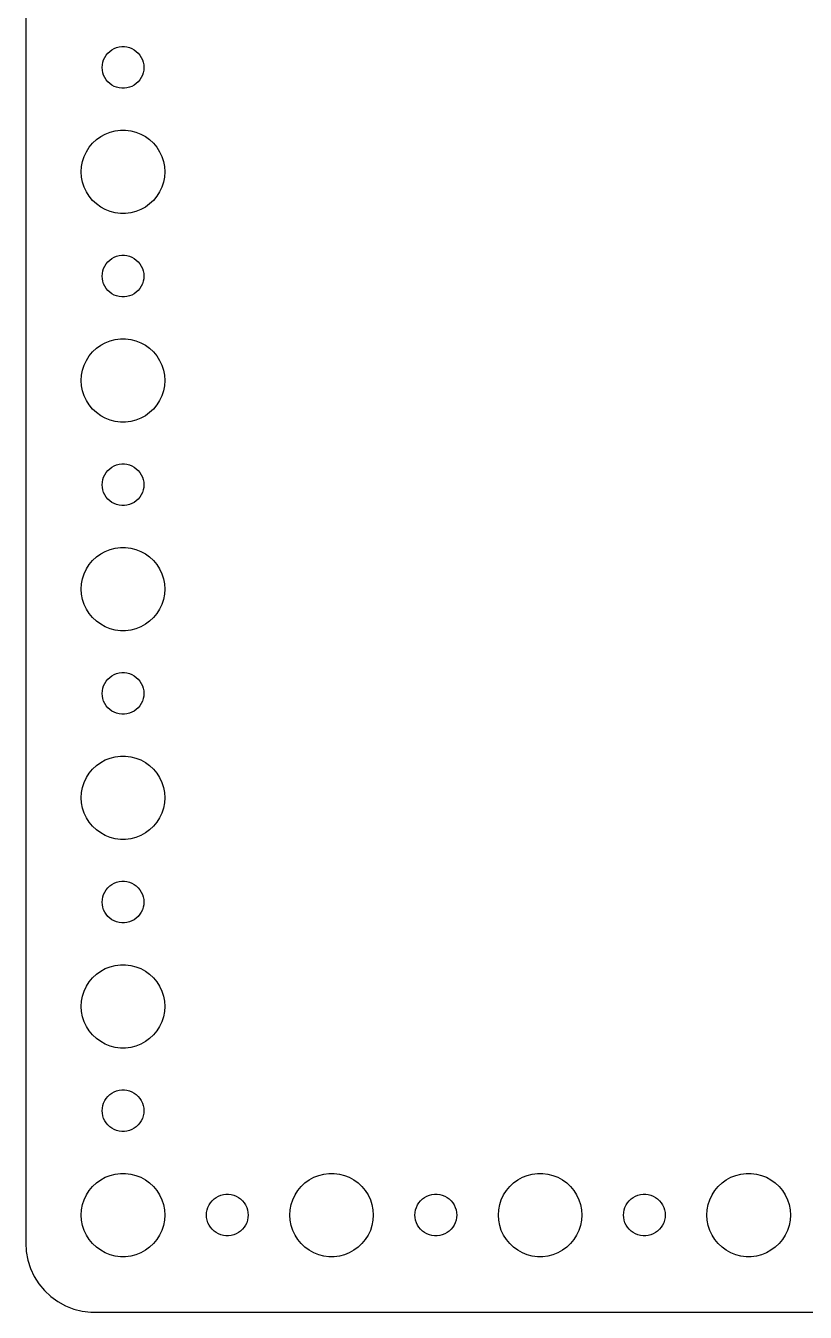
# Model space of a CAD drawing. Header units: metres. Extents: x -112 to 112, y -97 to 97.
# Drawn here: x -112 to -55.9, y -97 to -4.5 of the extents above; entities that cross this region are included whole.
import ezdxf

# ---------------------------------------------------------------- set-up
doc = ezdxf.new("R2010")
doc.units = ezdxf.units.M

msp = doc.modelspace()

# ---------------------------------------------------------------- linework, layer by layer
for p, q in [((-112, 92), (-112, -92)), ((-106.214, -6.61832), (-106.093, -6.47318)), ((-106.093, -6.47318), (-105.956, -6.34422)), ((-105.956, -6.34422), (-105.804, -6.23351)), ((-105.804, -6.23351), (-105.639, -6.14275)), ((-105.639, -6.14275), (-105.464, -6.07341)), ((-105.464, -6.07341), (-105.281, -6.02657)), ((-105.281, -6.02657), (-105.094, -6.00294)), ((-105.094, -6.00294), (-104.906, -6.00294)), ((-104.906, -6.00294), (-104.719, -6.02657)), ((-104.719, -6.02657), (-104.536, -6.07341)), ((-104.536, -6.07341), (-104.361, -6.14275)), ((-104.361, -6.14275), (-104.196, -6.23351)), ((-104.196, -6.23351), (-104.044, -6.34422)), ((-104.044, -6.34422), (-103.907, -6.47318)), ((-103.907, -6.47318), (-103.786, -6.61832)), ((-106.5, -7.5), (-106.488, -7.312)), ((-106.488, -7.312), (-106.453, -7.12695)), ((-106.453, -7.12695), (-106.395, -6.9478)), ((-106.395, -6.9478), (-106.314, -6.77736)), ((-106.314, -6.77736), (-106.214, -6.61832)), ((-103.786, -6.61832), (-103.686, -6.77736)), ((-103.686, -6.77736), (-103.605, -6.9478)), ((-103.605, -6.9478), (-103.547, -7.12695)), ((-103.547, -7.12695), (-103.512, -7.312)), ((-103.512, -7.312), (-103.5, -7.5)), ((-106.488, -7.68799), (-106.5, -7.5)), ((-106.453, -7.87303), (-106.488, -7.68799)), ((-106.395, -8.05219), (-106.453, -7.87303)), ((-106.314, -8.22263), (-106.395, -8.05219)), ((-106.214, -8.38167), (-106.314, -8.22263)), ((-103.686, -8.22263), (-103.786, -8.38167)), ((-103.605, -8.05219), (-103.686, -8.22263)), ((-103.547, -7.87303), (-103.605, -8.05219)), ((-103.512, -7.68799), (-103.547, -7.87303)), ((-103.5, -7.5), (-103.512, -7.68799)), ((-106.093, -8.52681), (-106.214, -8.38167)), ((-105.956, -8.65576), (-106.093, -8.52681)), ((-105.804, -8.76648), (-105.956, -8.65576)), ((-105.639, -8.85724), (-105.804, -8.76648)), ((-105.464, -8.92657), (-105.639, -8.85724)), ((-105.281, -8.97342), (-105.464, -8.92657)), ((-105.094, -8.99704), (-105.281, -8.97342)), ((-104.906, -8.99704), (-105.094, -8.99704)), ((-104.719, -8.97342), (-104.906, -8.99704)), ((-104.536, -8.92657), (-104.719, -8.97342)), ((-104.361, -8.85724), (-104.536, -8.92657)), ((-104.196, -8.76648), (-104.361, -8.85724)), ((-104.044, -8.65576), (-104.196, -8.76648)), ((-103.907, -8.52681), (-104.044, -8.65576)), ((-103.786, -8.38167), (-103.907, -8.52681)), ((-105.562, -12.0531), (-105.188, -12.0059)), ((-105.188, -12.0059), (-104.812, -12.0059)), ((-104.812, -12.0059), (-104.438, -12.0531)), ((-107.427, -13.2366), (-107.187, -12.9464)), ((-107.187, -12.9464), (-106.912, -12.6884)), ((-106.912, -12.6884), (-106.607, -12.467)), ((-106.607, -12.467), (-106.277, -12.2855)), ((-106.277, -12.2855), (-105.927, -12.1468)), ((-105.927, -12.1468), (-105.562, -12.0531)), ((-104.438, -12.0531), (-104.073, -12.1468)), ((-104.073, -12.1468), (-103.723, -12.2855)), ((-103.723, -12.2855), (-103.393, -12.467)), ((-103.393, -12.467), (-103.088, -12.6884)), ((-103.088, -12.6884), (-102.813, -12.9464)), ((-102.813, -12.9464), (-102.573, -13.2366)), ((-107.789, -13.8956), (-107.629, -13.5547)), ((-107.629, -13.5547), (-107.427, -13.2366)), ((-102.573, -13.2366), (-102.371, -13.5547)), ((-102.371, -13.5547), (-102.211, -13.8956)), ((-108, -15), (-107.976, -14.624)), ((-107.976, -14.624), (-107.906, -14.2539)), ((-107.906, -14.2539), (-107.789, -13.8956)), ((-102.211, -13.8956), (-102.094, -14.2539)), ((-102.094, -14.2539), (-102.024, -14.624)), ((-102.024, -14.624), (-102, -15)), ((-107.976, -15.376), (-108, -15)), ((-107.906, -15.7461), (-107.976, -15.376)), ((-102.024, -15.376), (-102.094, -15.7461)), ((-102, -15), (-102.024, -15.376)), ((-107.789, -16.1044), (-107.906, -15.7461)), ((-107.629, -16.4453), (-107.789, -16.1044)), ((-107.427, -16.7634), (-107.629, -16.4453)), ((-102.371, -16.4453), (-102.573, -16.7634)), ((-102.211, -16.1044), (-102.371, -16.4453)), ((-102.094, -15.7461), (-102.211, -16.1044)), ((-107.187, -17.0536), (-107.427, -16.7634)), ((-106.912, -17.3115), (-107.187, -17.0536)), ((-106.607, -17.533), (-106.912, -17.3115)), ((-106.277, -17.7145), (-106.607, -17.533)), ((-103.393, -17.533), (-103.723, -17.7145)), ((-103.088, -17.3115), (-103.393, -17.533)), ((-102.813, -17.0536), (-103.088, -17.3115)), ((-102.573, -16.7634), (-102.813, -17.0536)), ((-105.927, -17.8532), (-106.277, -17.7145)), ((-105.562, -17.9469), (-105.927, -17.8532)), ((-105.188, -17.9941), (-105.562, -17.9469)), ((-104.812, -17.9941), (-105.188, -17.9941)), ((-104.438, -17.9469), (-104.812, -17.9941)), ((-104.073, -17.8532), (-104.438, -17.9469)), ((-103.723, -17.7145), (-104.073, -17.8532)), ((-105.956, -21.3442), (-105.804, -21.2335)), ((-105.804, -21.2335), (-105.639, -21.1427)), ((-105.639, -21.1427), (-105.464, -21.0734)), ((-105.464, -21.0734), (-105.281, -21.0266)), ((-105.281, -21.0266), (-105.094, -21.003)), ((-105.094, -21.003), (-104.906, -21.003)), ((-104.906, -21.003), (-104.719, -21.0266)), ((-104.719, -21.0266), (-104.536, -21.0734)), ((-104.536, -21.0734), (-104.361, -21.1427)), ((-104.361, -21.1427), (-104.196, -21.2335)), ((-104.196, -21.2335), (-104.044, -21.3442)), ((-106.488, -22.312), (-106.453, -22.127)), ((-106.453, -22.127), (-106.395, -21.9478)), ((-106.395, -21.9478), (-106.314, -21.7774)), ((-106.314, -21.7774), (-106.214, -21.6183)), ((-106.214, -21.6183), (-106.093, -21.4732)), ((-106.093, -21.4732), (-105.956, -21.3442)), ((-104.044, -21.3442), (-103.907, -21.4732)), ((-103.907, -21.4732), (-103.786, -21.6183)), ((-103.786, -21.6183), (-103.686, -21.7774)), ((-103.686, -21.7774), (-103.605, -21.9478)), ((-103.605, -21.9478), (-103.547, -22.127)), ((-103.547, -22.127), (-103.512, -22.312)), ((-106.5, -22.5), (-106.488, -22.312)), ((-106.488, -22.688), (-106.5, -22.5)), ((-106.453, -22.873), (-106.488, -22.688)), ((-106.395, -23.0522), (-106.453, -22.873)), ((-106.314, -23.2226), (-106.395, -23.0522)), ((-103.605, -23.0522), (-103.686, -23.2226)), ((-103.547, -22.873), (-103.605, -23.0522)), ((-103.512, -22.688), (-103.547, -22.873)), ((-103.512, -22.312), (-103.5, -22.5)), ((-103.5, -22.5), (-103.512, -22.688)), ((-106.214, -23.3817), (-106.314, -23.2226)), ((-106.093, -23.5268), (-106.214, -23.3817)), ((-105.956, -23.6558), (-106.093, -23.5268)), ((-105.804, -23.7665), (-105.956, -23.6558)), ((-105.639, -23.8572), (-105.804, -23.7665)), ((-105.464, -23.9266), (-105.639, -23.8572)), ((-105.281, -23.9734), (-105.464, -23.9266)), ((-105.094, -23.997), (-105.281, -23.9734)), ((-104.906, -23.997), (-105.094, -23.997)), ((-104.719, -23.9734), (-104.906, -23.997)), ((-104.536, -23.9266), (-104.719, -23.9734)), ((-104.361, -23.8572), (-104.536, -23.9266)), ((-104.196, -23.7665), (-104.361, -23.8572)), ((-104.044, -23.6558), (-104.196, -23.7665)), ((-103.907, -23.5268), (-104.044, -23.6558)), ((-103.786, -23.3817), (-103.907, -23.5268)), ((-103.686, -23.2226), (-103.786, -23.3817)), ((-107.187, -27.9464), (-106.912, -27.6884)), ((-106.912, -27.6884), (-106.607, -27.467)), ((-106.607, -27.467), (-106.277, -27.2855)), ((-106.277, -27.2855), (-105.927, -27.1468)), ((-105.927, -27.1468), (-105.562, -27.0531)), ((-105.562, -27.0531), (-105.188, -27.0059)), ((-105.188, -27.0059), (-104.812, -27.0059)), ((-104.812, -27.0059), (-104.438, -27.0531)), ((-104.438, -27.0531), (-104.073, -27.1468)), ((-104.073, -27.1468), (-103.723, -27.2855)), ((-103.723, -27.2855), (-103.393, -27.467)), ((-103.393, -27.467), (-103.088, -27.6884)), ((-103.088, -27.6884), (-102.813, -27.9464)), ((-107.789, -28.8956), (-107.629, -28.5547)), ((-107.629, -28.5547), (-107.427, -28.2366)), ((-107.427, -28.2366), (-107.187, -27.9464)), ((-102.813, -27.9464), (-102.573, -28.2366)), ((-102.573, -28.2366), (-102.371, -28.5547)), ((-102.371, -28.5547), (-102.211, -28.8956)), ((-107.976, -29.624), (-107.906, -29.2539)), ((-107.906, -29.2539), (-107.789, -28.8956)), ((-102.211, -28.8956), (-102.094, -29.2539)), ((-102.094, -29.2539), (-102.024, -29.624)), ((-108, -30), (-107.976, -29.624)), ((-107.976, -30.376), (-108, -30)), ((-107.906, -30.7461), (-107.976, -30.376)), ((-102.024, -30.376), (-102.094, -30.7461)), ((-102.024, -29.624), (-102, -30)), ((-102, -30), (-102.024, -30.376)), ((-107.789, -31.1044), (-107.906, -30.7461)), ((-107.629, -31.4453), (-107.789, -31.1044)), ((-107.427, -31.7634), (-107.629, -31.4453)), ((-102.371, -31.4453), (-102.573, -31.7634)), ((-102.211, -31.1044), (-102.371, -31.4453)), ((-102.094, -30.7461), (-102.211, -31.1044)), ((-107.187, -32.0536), (-107.427, -31.7634)), ((-106.912, -32.3115), (-107.187, -32.0536)), ((-106.607, -32.533), (-106.912, -32.3115)), ((-103.088, -32.3115), (-103.393, -32.533)), ((-102.813, -32.0536), (-103.088, -32.3115)), ((-102.573, -31.7634), (-102.813, -32.0536)), ((-106.277, -32.7145), (-106.607, -32.533)), ((-105.927, -32.8532), (-106.277, -32.7145)), ((-105.562, -32.9469), (-105.927, -32.8532)), ((-105.188, -32.9941), (-105.562, -32.9469)), ((-104.812, -32.9941), (-105.188, -32.9941)), ((-104.438, -32.9469), (-104.812, -32.9941)), ((-104.073, -32.8532), (-104.438, -32.9469)), ((-103.723, -32.7145), (-104.073, -32.8532)), ((-103.393, -32.533), (-103.723, -32.7145)), ((-105.464, -36.0734), (-105.281, -36.0266)), ((-105.281, -36.0266), (-105.094, -36.003)), ((-105.094, -36.003), (-104.906, -36.003)), ((-104.906, -36.003), (-104.719, -36.0266)), ((-104.719, -36.0266), (-104.536, -36.0734)), ((-106.453, -37.127), (-106.395, -36.9478)), ((-106.395, -36.9478), (-106.314, -36.7774)), ((-106.314, -36.7774), (-106.214, -36.6183)), ((-106.214, -36.6183), (-106.093, -36.4732)), ((-106.093, -36.4732), (-105.956, -36.3442)), ((-105.956, -36.3442), (-105.804, -36.2335)), ((-105.804, -36.2335), (-105.639, -36.1428)), ((-105.639, -36.1428), (-105.464, -36.0734)), ((-104.536, -36.0734), (-104.361, -36.1428)), ((-104.361, -36.1428), (-104.196, -36.2335)), ((-104.196, -36.2335), (-104.044, -36.3442)), ((-104.044, -36.3442), (-103.907, -36.4732)), ((-103.907, -36.4732), (-103.786, -36.6183)), ((-103.786, -36.6183), (-103.686, -36.7774)), ((-103.686, -36.7774), (-103.605, -36.9478)), ((-103.605, -36.9478), (-103.547, -37.127)), ((-106.5, -37.5), (-106.488, -37.312)), ((-106.488, -37.688), (-106.5, -37.5)), ((-106.488, -37.312), (-106.453, -37.127)), ((-106.453, -37.873), (-106.488, -37.688)), ((-106.395, -38.0522), (-106.453, -37.873)), ((-103.547, -37.873), (-103.605, -38.0522)), ((-103.547, -37.127), (-103.512, -37.312)), ((-103.512, -37.688), (-103.547, -37.873)), ((-103.512, -37.312), (-103.5, -37.5)), ((-103.5, -37.5), (-103.512, -37.688)), ((-106.314, -38.2226), (-106.395, -38.0522)), ((-106.214, -38.3817), (-106.314, -38.2226)), ((-106.093, -38.5268), (-106.214, -38.3817)), ((-105.956, -38.6558), (-106.093, -38.5268)), ((-105.804, -38.7665), (-105.956, -38.6558)), ((-105.639, -38.8572), (-105.804, -38.7665)), ((-104.196, -38.7665), (-104.361, -38.8572)), ((-104.044, -38.6558), (-104.196, -38.7665)), ((-103.907, -38.5268), (-104.044, -38.6558)), ((-103.786, -38.3817), (-103.907, -38.5268)), ((-103.686, -38.2226), (-103.786, -38.3817)), ((-103.605, -38.0522), (-103.686, -38.2226)), ((-105.464, -38.9266), (-105.639, -38.8572)), ((-105.281, -38.9734), (-105.464, -38.9266)), ((-105.094, -38.997), (-105.281, -38.9734)), ((-104.906, -38.997), (-105.094, -38.997)), ((-104.719, -38.9734), (-104.906, -38.997)), ((-104.536, -38.9266), (-104.719, -38.9734)), ((-104.361, -38.8572), (-104.536, -38.9266)), ((-106.912, -42.6885), (-106.607, -42.467)), ((-106.607, -42.467), (-106.277, -42.2855)), ((-106.277, -42.2855), (-105.927, -42.1468)), ((-105.927, -42.1468), (-105.562, -42.0531)), ((-105.562, -42.0531), (-105.188, -42.0059)), ((-105.188, -42.0059), (-104.812, -42.0059)), ((-104.812, -42.0059), (-104.438, -42.0531)), ((-104.438, -42.0531), (-104.073, -42.1468)), ((-104.073, -42.1468), (-103.723, -42.2855)), ((-103.723, -42.2855), (-103.393, -42.467)), ((-103.393, -42.467), (-103.088, -42.6885)), ((-107.629, -43.5547), (-107.427, -43.2366)), ((-107.427, -43.2366), (-107.187, -42.9464)), ((-107.187, -42.9464), (-106.912, -42.6885)), ((-103.088, -42.6885), (-102.813, -42.9464)), ((-102.813, -42.9464), (-102.573, -43.2366)), ((-102.573, -43.2366), (-102.371, -43.5547)), ((-107.976, -44.624), (-107.906, -44.2539)), ((-107.906, -44.2539), (-107.789, -43.8956)), ((-107.789, -43.8956), (-107.629, -43.5547)), ((-102.371, -43.5547), (-102.211, -43.8956)), ((-102.211, -43.8956), (-102.094, -44.2539)), ((-102.094, -44.2539), (-102.024, -44.624)), ((-108, -45), (-107.976, -44.624)), ((-107.976, -45.376), (-108, -45)), ((-102.024, -44.624), (-102, -45)), ((-102, -45), (-102.024, -45.376)), ((-107.906, -45.7461), (-107.976, -45.376)), ((-107.789, -46.1044), (-107.906, -45.7461)), ((-107.629, -46.4453), (-107.789, -46.1044)), ((-102.211, -46.1044), (-102.371, -46.4453)), ((-102.094, -45.7461), (-102.211, -46.1044)), ((-102.024, -45.376), (-102.094, -45.7461)), ((-107.427, -46.7634), (-107.629, -46.4453)), ((-107.187, -47.0536), (-107.427, -46.7634)), ((-106.912, -47.3115), (-107.187, -47.0536)), ((-102.813, -47.0536), (-103.088, -47.3115)), ((-102.573, -46.7634), (-102.813, -47.0536)), ((-102.371, -46.4453), (-102.573, -46.7634)), ((-106.607, -47.533), (-106.912, -47.3115)), ((-106.277, -47.7145), (-106.607, -47.533)), ((-105.927, -47.8532), (-106.277, -47.7145)), ((-105.562, -47.9469), (-105.927, -47.8532)), ((-105.188, -47.9941), (-105.562, -47.9469)), ((-104.812, -47.9941), (-105.188, -47.9941)), ((-104.438, -47.9469), (-104.812, -47.9941)), ((-104.073, -47.8532), (-104.438, -47.9469)), ((-103.723, -47.7145), (-104.073, -47.8532)), ((-103.393, -47.533), (-103.723, -47.7145)), ((-103.088, -47.3115), (-103.393, -47.533)), ((-106.395, -51.9478), (-106.314, -51.7774)), ((-106.314, -51.7774), (-106.214, -51.6183)), ((-106.214, -51.6183), (-106.093, -51.4732)), ((-106.093, -51.4732), (-105.956, -51.3442)), ((-105.956, -51.3442), (-105.804, -51.2335)), ((-105.804, -51.2335), (-105.639, -51.1428)), ((-105.639, -51.1428), (-105.464, -51.0734)), ((-105.464, -51.0734), (-105.281, -51.0266)), ((-105.281, -51.0266), (-105.094, -51.003)), ((-105.094, -51.003), (-104.906, -51.003)), ((-104.906, -51.003), (-104.719, -51.0266)), ((-104.719, -51.0266), (-104.536, -51.0734)), ((-104.536, -51.0734), (-104.361, -51.1428)), ((-104.361, -51.1428), (-104.196, -51.2335)), ((-104.196, -51.2335), (-104.044, -51.3442)), ((-104.044, -51.3442), (-103.907, -51.4732)), ((-103.907, -51.4732), (-103.786, -51.6183)), ((-103.786, -51.6183), (-103.686, -51.7774)), ((-103.686, -51.7774), (-103.605, -51.9478)), ((-106.5, -52.5), (-106.488, -52.312)), ((-106.488, -52.688), (-106.5, -52.5)), ((-106.488, -52.312), (-106.453, -52.127)), ((-106.453, -52.873), (-106.488, -52.688)), ((-106.453, -52.127), (-106.395, -51.9478)), ((-103.605, -51.9478), (-103.547, -52.127)), ((-103.547, -52.127), (-103.512, -52.312)), ((-103.512, -52.688), (-103.547, -52.873)), ((-103.512, -52.312), (-103.5, -52.5)), ((-103.5, -52.5), (-103.512, -52.688)), ((-106.395, -53.0522), (-106.453, -52.873)), ((-106.314, -53.2226), (-106.395, -53.0522)), ((-106.214, -53.3817), (-106.314, -53.2226)), ((-106.093, -53.5268), (-106.214, -53.3817)), ((-105.956, -53.6558), (-106.093, -53.5268)), ((-103.907, -53.5268), (-104.044, -53.6558)), ((-103.786, -53.3817), (-103.907, -53.5268)), ((-103.686, -53.2226), (-103.786, -53.3817)), ((-103.605, -53.0522), (-103.686, -53.2226)), ((-103.547, -52.873), (-103.605, -53.0522)), ((-105.804, -53.7665), (-105.956, -53.6558)), ((-105.639, -53.8572), (-105.804, -53.7665)), ((-105.464, -53.9266), (-105.639, -53.8572)), ((-105.281, -53.9734), (-105.464, -53.9266)), ((-105.094, -53.997), (-105.281, -53.9734)), ((-104.906, -53.997), (-105.094, -53.997)), ((-104.719, -53.9734), (-104.906, -53.997)), ((-104.536, -53.9266), (-104.719, -53.9734)), ((-104.361, -53.8572), (-104.536, -53.9266)), ((-104.196, -53.7665), (-104.361, -53.8572)), ((-104.044, -53.6558), (-104.196, -53.7665)), ((-106.607, -57.467), (-106.277, -57.2855)), ((-106.277, -57.2855), (-105.927, -57.1468)), ((-105.927, -57.1468), (-105.562, -57.0531)), ((-105.562, -57.0531), (-105.188, -57.0059)), ((-105.188, -57.0059), (-104.812, -57.0059)), ((-104.812, -57.0059), (-104.438, -57.0531)), ((-104.438, -57.0531), (-104.073, -57.1468)), ((-104.073, -57.1468), (-103.723, -57.2855)), ((-103.723, -57.2855), (-103.393, -57.467)), ((-107.629, -58.5547), (-107.427, -58.2366)), ((-107.427, -58.2366), (-107.187, -57.9464)), ((-107.187, -57.9464), (-106.912, -57.6885)), ((-106.912, -57.6885), (-106.607, -57.467)), ((-103.393, -57.467), (-103.088, -57.6885)), ((-103.088, -57.6885), (-102.813, -57.9464)), ((-102.813, -57.9464), (-102.573, -58.2366)), ((-102.573, -58.2366), (-102.371, -58.5547)), ((-107.906, -59.2539), (-107.789, -58.8956)), ((-107.789, -58.8956), (-107.629, -58.5547)), ((-102.371, -58.5547), (-102.211, -58.8956)), ((-102.211, -58.8956), (-102.094, -59.2539)), ((-108, -60), (-107.976, -59.624)), ((-107.976, -60.376), (-108, -60)), ((-107.976, -59.624), (-107.906, -59.2539)), ((-102.094, -59.2539), (-102.024, -59.624)), ((-102.024, -59.624), (-102, -60)), ((-102, -60), (-102.024, -60.376)), ((-107.906, -60.7461), (-107.976, -60.376)), ((-107.789, -61.1044), (-107.906, -60.7461)), ((-102.094, -60.7461), (-102.211, -61.1044)), ((-102.024, -60.376), (-102.094, -60.7461)), ((-107.629, -61.4453), (-107.789, -61.1044)), ((-107.427, -61.7634), (-107.629, -61.4453)), ((-107.187, -62.0536), (-107.427, -61.7634)), ((-102.573, -61.7634), (-102.813, -62.0536)), ((-102.371, -61.4453), (-102.573, -61.7634)), ((-102.211, -61.1044), (-102.371, -61.4453)), ((-106.912, -62.3115), (-107.187, -62.0536)), ((-106.607, -62.533), (-106.912, -62.3115)), ((-106.277, -62.7145), (-106.607, -62.533)), ((-105.927, -62.8532), (-106.277, -62.7145)), ((-105.562, -62.9469), (-105.927, -62.8532)), ((-104.073, -62.8532), (-104.438, -62.9469)), ((-103.723, -62.7145), (-104.073, -62.8532)), ((-103.393, -62.533), (-103.723, -62.7145)), ((-103.088, -62.3115), (-103.393, -62.533)), ((-102.813, -62.0536), (-103.088, -62.3115)), ((-105.188, -62.9941), (-105.562, -62.9469)), ((-104.812, -62.9941), (-105.188, -62.9941)), ((-104.438, -62.9469), (-104.812, -62.9941)), ((-106.214, -66.6183), (-106.093, -66.4732)), ((-106.093, -66.4732), (-105.956, -66.3442)), ((-105.956, -66.3442), (-105.804, -66.2335)), ((-105.804, -66.2335), (-105.639, -66.1428)), ((-105.639, -66.1428), (-105.464, -66.0734)), ((-105.464, -66.0734), (-105.281, -66.0266)), ((-105.281, -66.0266), (-105.094, -66.003)), ((-105.094, -66.003), (-104.906, -66.003)), ((-104.906, -66.003), (-104.719, -66.0266)), ((-104.719, -66.0266), (-104.536, -66.0734)), ((-104.536, -66.0734), (-104.361, -66.1428)), ((-104.361, -66.1428), (-104.196, -66.2335)), ((-104.196, -66.2335), (-104.044, -66.3442)), ((-104.044, -66.3442), (-103.907, -66.4732)), ((-103.907, -66.4732), (-103.786, -66.6183)), ((-106.5, -67.5), (-106.488, -67.312)), ((-106.488, -67.688), (-106.5, -67.5)), ((-106.488, -67.312), (-106.453, -67.127)), ((-106.453, -67.127), (-106.395, -66.9478)), ((-106.395, -66.9478), (-106.314, -66.7774)), ((-106.314, -66.7774), (-106.214, -66.6183)), ((-103.786, -66.6183), (-103.686, -66.7774)), ((-103.686, -66.7774), (-103.605, -66.9478)), ((-103.605, -66.9478), (-103.547, -67.127)), ((-103.547, -67.127), (-103.512, -67.312)), ((-103.512, -67.312), (-103.5, -67.5)), ((-103.5, -67.5), (-103.512, -67.688)), ((-106.453, -67.873), (-106.488, -67.688)), ((-106.395, -68.0522), (-106.453, -67.873)), ((-106.314, -68.2226), (-106.395, -68.0522)), ((-106.214, -68.3817), (-106.314, -68.2226)), ((-106.093, -68.5268), (-106.214, -68.3817)), ((-103.786, -68.3817), (-103.907, -68.5268)), ((-103.686, -68.2226), (-103.786, -68.3817)), ((-103.605, -68.0522), (-103.686, -68.2226)), ((-103.547, -67.873), (-103.605, -68.0522)), ((-103.512, -67.688), (-103.547, -67.873)), ((-105.956, -68.6558), (-106.093, -68.5268)), ((-105.804, -68.7665), (-105.956, -68.6558)), ((-105.639, -68.8572), (-105.804, -68.7665)), ((-105.464, -68.9266), (-105.639, -68.8572)), ((-105.281, -68.9734), (-105.464, -68.9266)), ((-105.094, -68.997), (-105.281, -68.9734)), ((-104.906, -68.997), (-105.094, -68.997)), ((-104.719, -68.9734), (-104.906, -68.997)), ((-104.536, -68.9266), (-104.719, -68.9734)), ((-104.361, -68.8572), (-104.536, -68.9266)), ((-104.196, -68.7665), (-104.361, -68.8572)), ((-104.044, -68.6558), (-104.196, -68.7665)), ((-103.907, -68.5268), (-104.044, -68.6558)), ((-105.927, -72.1468), (-105.562, -72.0531)), ((-105.562, -72.0531), (-105.188, -72.0059)), ((-105.188, -72.0059), (-104.812, -72.0059)), ((-104.812, -72.0059), (-104.438, -72.0531)), ((-104.438, -72.0531), (-104.073, -72.1468)), ((-107.427, -73.2366), (-107.187, -72.9464)), ((-107.187, -72.9464), (-106.912, -72.6885)), ((-106.912, -72.6885), (-106.607, -72.467)), ((-106.607, -72.467), (-106.277, -72.2855)), ((-106.277, -72.2855), (-105.927, -72.1468)), ((-104.073, -72.1468), (-103.723, -72.2855)), ((-103.723, -72.2855), (-103.393, -72.467)), ((-103.393, -72.467), (-103.088, -72.6885)), ((-103.088, -72.6885), (-102.813, -72.9464)), ((-102.813, -72.9464), (-102.573, -73.2366)), ((-107.906, -74.2539), (-107.789, -73.8956)), ((-107.789, -73.8956), (-107.629, -73.5547)), ((-107.629, -73.5547), (-107.427, -73.2366)), ((-102.573, -73.2366), (-102.371, -73.5547)), ((-102.371, -73.5547), (-102.211, -73.8956)), ((-102.211, -73.8956), (-102.094, -74.2539)), ((-108, -75), (-107.976, -74.624)), ((-107.976, -74.624), (-107.906, -74.2539)), ((-102.094, -74.2539), (-102.024, -74.624)), ((-102.024, -74.624), (-102, -75)), ((-107.976, -75.376), (-108, -75)), ((-107.906, -75.7461), (-107.976, -75.376)), ((-107.789, -76.1044), (-107.906, -75.7461)), ((-102.094, -75.7461), (-102.211, -76.1044)), ((-102.024, -75.376), (-102.094, -75.7461)), ((-102, -75), (-102.024, -75.376)), ((-107.629, -76.4453), (-107.789, -76.1044)), ((-107.427, -76.7634), (-107.629, -76.4453)), ((-107.187, -77.0536), (-107.427, -76.7634)), ((-102.573, -76.7634), (-102.813, -77.0536)), ((-102.371, -76.4453), (-102.573, -76.7634)), ((-102.211, -76.1044), (-102.371, -76.4453)), ((-106.912, -77.3115), (-107.187, -77.0536)), ((-106.607, -77.533), (-106.912, -77.3115)), ((-106.277, -77.7145), (-106.607, -77.533)), ((-103.393, -77.533), (-103.723, -77.7145)), ((-103.088, -77.3115), (-103.393, -77.533)), ((-102.813, -77.0536), (-103.088, -77.3115)), ((-105.927, -77.8532), (-106.277, -77.7145)), ((-105.562, -77.9469), (-105.927, -77.8532)), ((-105.188, -77.9941), (-105.562, -77.9469)), ((-104.812, -77.9941), (-105.188, -77.9941)), ((-104.438, -77.9469), (-104.812, -77.9941)), ((-104.073, -77.8532), (-104.438, -77.9469)), ((-103.723, -77.7145), (-104.073, -77.8532)), ((-106.093, -81.4732), (-105.956, -81.3442)), ((-105.956, -81.3442), (-105.804, -81.2335)), ((-105.804, -81.2335), (-105.639, -81.1428)), ((-105.639, -81.1428), (-105.464, -81.0734)), ((-105.464, -81.0734), (-105.281, -81.0266)), ((-105.281, -81.0266), (-105.094, -81.003)), ((-105.094, -81.003), (-104.906, -81.003)), ((-104.906, -81.003), (-104.719, -81.0266)), ((-104.719, -81.0266), (-104.536, -81.0734)), ((-104.536, -81.0734), (-104.361, -81.1428)), ((-104.361, -81.1428), (-104.196, -81.2335)), ((-104.196, -81.2335), (-104.044, -81.3442)), ((-104.044, -81.3442), (-103.907, -81.4732)), ((-106.5, -82.5), (-106.488, -82.312)), ((-106.488, -82.312), (-106.453, -82.127)), ((-106.453, -82.127), (-106.395, -81.9478)), ((-106.395, -81.9478), (-106.314, -81.7774)), ((-106.314, -81.7774), (-106.214, -81.6183)), ((-106.214, -81.6183), (-106.093, -81.4732)), ((-103.907, -81.4732), (-103.786, -81.6183)), ((-103.786, -81.6183), (-103.686, -81.7774)), ((-103.686, -81.7774), (-103.605, -81.9478)), ((-103.605, -81.9478), (-103.547, -82.127)), ((-103.547, -82.127), (-103.512, -82.312)), ((-103.512, -82.312), (-103.5, -82.5)), ((-106.488, -82.688), (-106.5, -82.5)), ((-106.453, -82.873), (-106.488, -82.688)), ((-106.395, -83.0522), (-106.453, -82.873)), ((-106.314, -83.2226), (-106.395, -83.0522)), ((-106.214, -83.3817), (-106.314, -83.2226)), ((-103.686, -83.2226), (-103.786, -83.3817)), ((-103.605, -83.0522), (-103.686, -83.2226)), ((-103.547, -82.873), (-103.605, -83.0522)), ((-103.512, -82.688), (-103.547, -82.873)), ((-103.5, -82.5), (-103.512, -82.688)), ((-106.093, -83.5268), (-106.214, -83.3817)), ((-105.956, -83.6558), (-106.093, -83.5268)), ((-105.804, -83.7665), (-105.956, -83.6558)), ((-105.639, -83.8572), (-105.804, -83.7665)), ((-105.464, -83.9266), (-105.639, -83.8572)), ((-105.281, -83.9734), (-105.464, -83.9266)), ((-105.094, -83.997), (-105.281, -83.9734)), ((-104.906, -83.997), (-105.094, -83.997)), ((-104.719, -83.9734), (-104.906, -83.997)), ((-104.536, -83.9266), (-104.719, -83.9734)), ((-104.361, -83.8572), (-104.536, -83.9266)), ((-104.196, -83.7665), (-104.361, -83.8572)), ((-104.044, -83.6558), (-104.196, -83.7665)), ((-103.907, -83.5268), (-104.044, -83.6558)), ((-103.786, -83.3817), (-103.907, -83.5268)), ((-107.187, -87.9464), (-106.912, -87.6885)), ((-106.912, -87.6885), (-106.607, -87.467)), ((-106.607, -87.467), (-106.277, -87.2855)), ((-106.277, -87.2855), (-105.927, -87.1468)), ((-105.927, -87.1468), (-105.562, -87.0531)), ((-105.562, -87.0531), (-105.188, -87.0059)), ((-105.188, -87.0059), (-104.812, -87.0059)), ((-104.812, -87.0059), (-104.438, -87.0531)), ((-104.438, -87.0531), (-104.073, -87.1468)), ((-104.073, -87.1468), (-103.723, -87.2855)), ((-103.723, -87.2855), (-103.393, -87.467)), ((-103.393, -87.467), (-103.088, -87.6885)), ((-103.088, -87.6885), (-102.813, -87.9464)), ((-92.1869, -87.9464), (-91.9123, -87.6885)), ((-91.9123, -87.6885), (-91.6075, -87.467)), ((-91.6075, -87.467), (-91.2773, -87.2855)), ((-91.2773, -87.2855), (-90.927, -87.1468)), ((-90.927, -87.1468), (-90.5621, -87.0531)), ((-90.5621, -87.0531), (-90.1884, -87.0059)), ((-90.1884, -87.0059), (-89.8116, -87.0059)), ((-89.8116, -87.0059), (-89.4379, -87.0531)), ((-89.4379, -87.0531), (-89.073, -87.1468)), ((-89.073, -87.1468), (-88.7227, -87.2855)), ((-88.7227, -87.2855), (-88.3925, -87.467)), ((-88.3925, -87.467), (-88.0877, -87.6885)), ((-88.0877, -87.6885), (-87.8131, -87.9464)), ((-77.1869, -87.9464), (-76.9123, -87.6885)), ((-76.9123, -87.6885), (-76.6075, -87.467)), ((-76.6075, -87.467), (-76.2773, -87.2855)), ((-76.2773, -87.2855), (-75.927, -87.1468)), ((-75.927, -87.1468), (-75.5621, -87.0531)), ((-75.5621, -87.0531), (-75.1884, -87.0059)), ((-75.1884, -87.0059), (-74.8116, -87.0059)), ((-74.8116, -87.0059), (-74.4379, -87.0531)), ((-74.4379, -87.0531), (-74.073, -87.1468)), ((-74.073, -87.1468), (-73.7227, -87.2855)), ((-73.7227, -87.2855), (-73.3925, -87.467)), ((-73.3925, -87.467), (-73.0877, -87.6885)), ((-73.0877, -87.6885), (-72.8131, -87.9464)), ((-62.1869, -87.9464), (-61.9123, -87.6885)), ((-61.9123, -87.6885), (-61.6075, -87.467)), ((-61.6075, -87.467), (-61.2773, -87.2855)), ((-61.2773, -87.2855), (-60.927, -87.1468)), ((-60.927, -87.1468), (-60.5621, -87.0531)), ((-60.5621, -87.0531), (-60.1884, -87.0059)), ((-60.1884, -87.0059), (-59.8116, -87.0059)), ((-59.8116, -87.0059), (-59.4379, -87.0531)), ((-59.4379, -87.0531), (-59.0729, -87.1468)), ((-59.0729, -87.1468), (-58.7227, -87.2855)), ((-58.7227, -87.2855), (-58.3925, -87.467)), ((-58.3925, -87.467), (-58.0877, -87.6885)), ((-58.0877, -87.6885), (-57.8131, -87.9464)), ((-107.789, -88.8956), (-107.629, -88.5547)), ((-107.629, -88.5547), (-107.427, -88.2366)), ((-107.427, -88.2366), (-107.187, -87.9464)), ((-102.813, -87.9464), (-102.573, -88.2366)), ((-102.573, -88.2366), (-102.371, -88.5547)), ((-102.371, -88.5547), (-102.211, -88.8956)), ((-98.4561, -88.8442), (-98.3037, -88.7335)), ((-98.3037, -88.7335), (-98.1387, -88.6428)), ((-98.1387, -88.6428), (-97.9635, -88.5734)), ((-97.9635, -88.5734), (-97.7811, -88.5266)), ((-97.7811, -88.5266), (-97.5942, -88.503)), ((-97.5942, -88.503), (-97.4058, -88.503)), ((-97.4058, -88.503), (-97.2189, -88.5266)), ((-97.2189, -88.5266), (-97.0365, -88.5734)), ((-97.0365, -88.5734), (-96.8613, -88.6428)), ((-96.8613, -88.6428), (-96.6963, -88.7335)), ((-96.6963, -88.7335), (-96.5439, -88.8442)), ((-92.7893, -88.8956), (-92.6289, -88.5547)), ((-92.6289, -88.5547), (-92.427, -88.2366)), ((-92.427, -88.2366), (-92.1869, -87.9464)), ((-87.8131, -87.9464), (-87.573, -88.2366)), ((-87.573, -88.2366), (-87.3711, -88.5547)), ((-87.3711, -88.5547), (-87.2107, -88.8956)), ((-83.4561, -88.8442), (-83.3037, -88.7335)), ((-83.3037, -88.7335), (-83.1387, -88.6428)), ((-83.1387, -88.6428), (-82.9635, -88.5734)), ((-82.9635, -88.5734), (-82.7811, -88.5266)), ((-82.7811, -88.5266), (-82.5942, -88.503)), ((-82.5942, -88.503), (-82.4058, -88.503)), ((-82.4058, -88.503), (-82.2189, -88.5266)), ((-82.2189, -88.5266), (-82.0365, -88.5734)), ((-82.0365, -88.5734), (-81.8613, -88.6428)), ((-81.8613, -88.6428), (-81.6963, -88.7335)), ((-81.6963, -88.7335), (-81.5439, -88.8442)), ((-77.7893, -88.8956), (-77.6289, -88.5547)), ((-77.6289, -88.5547), (-77.427, -88.2366)), ((-77.427, -88.2366), (-77.1869, -87.9464)), ((-72.8131, -87.9464), (-72.573, -88.2366)), ((-72.573, -88.2366), (-72.3711, -88.5547)), ((-72.3711, -88.5547), (-72.2107, -88.8956)), ((-68.4561, -88.8442), (-68.3037, -88.7335)), ((-68.3037, -88.7335), (-68.1387, -88.6428)), ((-68.1387, -88.6428), (-67.9635, -88.5734)), ((-67.9635, -88.5734), (-67.7811, -88.5266)), ((-67.7811, -88.5266), (-67.5942, -88.503)), ((-67.5942, -88.503), (-67.4058, -88.503)), ((-67.4058, -88.503), (-67.2189, -88.5266)), ((-67.2189, -88.5266), (-67.0365, -88.5734)), ((-67.0365, -88.5734), (-66.8613, -88.6428)), ((-66.8613, -88.6428), (-66.6963, -88.7335)), ((-66.6963, -88.7335), (-66.5439, -88.8442)), ((-62.7893, -88.8956), (-62.6289, -88.5547)), ((-62.6289, -88.5547), (-62.427, -88.2366)), ((-62.427, -88.2366), (-62.1869, -87.9464)), ((-57.8131, -87.9464), (-57.5729, -88.2366)), ((-57.5729, -88.2366), (-57.3711, -88.5547)), ((-57.3711, -88.5547), (-57.2107, -88.8956)), ((-108, -90), (-107.976, -89.624)), ((-107.976, -89.624), (-107.906, -89.2539)), ((-107.906, -89.2539), (-107.789, -88.8956)), ((-102.211, -88.8956), (-102.094, -89.2539)), ((-102.094, -89.2539), (-102.024, -89.624)), ((-102.024, -89.624), (-102, -90)), ((-98.9882, -89.812), (-98.9529, -89.627)), ((-98.9529, -89.627), (-98.8947, -89.4478)), ((-98.8947, -89.4478), (-98.8145, -89.2774)), ((-98.8145, -89.2774), (-98.7135, -89.1183)), ((-98.7135, -89.1183), (-98.5934, -88.9732)), ((-98.5934, -88.9732), (-98.4561, -88.8442)), ((-96.5439, -88.8442), (-96.4065, -88.9732)), ((-96.4065, -88.9732), (-96.2865, -89.1183)), ((-96.2865, -89.1183), (-96.1855, -89.2774)), ((-96.1855, -89.2774), (-96.1053, -89.4478)), ((-96.1053, -89.4478), (-96.0471, -89.627)), ((-96.0471, -89.627), (-96.0118, -89.812)), ((-93, -90), (-92.9763, -89.624)), ((-92.9763, -89.624), (-92.9057, -89.2539)), ((-92.9057, -89.2539), (-92.7893, -88.8956)), ((-87.2107, -88.8956), (-87.0943, -89.2539)), ((-87.0943, -89.2539), (-87.0237, -89.624)), ((-87.0237, -89.624), (-87, -90)), ((-83.9882, -89.812), (-83.9529, -89.627)), ((-83.9529, -89.627), (-83.8947, -89.4478)), ((-83.8947, -89.4478), (-83.8145, -89.2774)), ((-83.8145, -89.2774), (-83.7135, -89.1183)), ((-83.7135, -89.1183), (-83.5934, -88.9732)), ((-83.5934, -88.9732), (-83.4561, -88.8442)), ((-81.5439, -88.8442), (-81.4065, -88.9732)), ((-81.4065, -88.9732), (-81.2865, -89.1183)), ((-81.2865, -89.1183), (-81.1855, -89.2774)), ((-81.1855, -89.2774), (-81.1053, -89.4478)), ((-81.1053, -89.4478), (-81.0471, -89.627)), ((-81.0471, -89.627), (-81.0118, -89.812)), ((-78, -90), (-77.9763, -89.624)), ((-77.9763, -89.624), (-77.9057, -89.2539)), ((-77.9057, -89.2539), (-77.7893, -88.8956)), ((-72.2107, -88.8956), (-72.0943, -89.2539)), ((-72.0943, -89.2539), (-72.0237, -89.624)), ((-72.0237, -89.624), (-72, -90)), ((-68.9882, -89.812), (-68.9529, -89.627)), ((-68.9529, -89.627), (-68.8947, -89.4478)), ((-68.8947, -89.4478), (-68.8145, -89.2774)), ((-68.8145, -89.2774), (-68.7135, -89.1183)), ((-68.7135, -89.1183), (-68.5934, -88.9732)), ((-68.5934, -88.9732), (-68.4561, -88.8442)), ((-66.5439, -88.8442), (-66.4065, -88.9732)), ((-66.4065, -88.9732), (-66.2865, -89.1183)), ((-66.2865, -89.1183), (-66.1855, -89.2774)), ((-66.1855, -89.2774), (-66.1053, -89.4478)), ((-66.1053, -89.4478), (-66.0471, -89.627)), ((-66.0471, -89.627), (-66.0118, -89.812)), ((-63, -90), (-62.9763, -89.624)), ((-62.9763, -89.624), (-62.9057, -89.2539)), ((-62.9057, -89.2539), (-62.7893, -88.8956)), ((-57.2107, -88.8956), (-57.0942, -89.2539)), ((-57.0942, -89.2539), (-57.0237, -89.624)), ((-57.0237, -89.624), (-57, -90)), ((-107.976, -90.376), (-108, -90)), ((-107.906, -90.7461), (-107.976, -90.376)), ((-102.024, -90.376), (-102.094, -90.7461)), ((-102, -90), (-102.024, -90.376)), ((-99, -90), (-98.9882, -89.812)), ((-98.9882, -90.188), (-99, -90)), ((-98.9529, -90.373), (-98.9882, -90.188)), ((-98.8947, -90.5522), (-98.9529, -90.373)), ((-98.8145, -90.7226), (-98.8947, -90.5522)), ((-96.1053, -90.5522), (-96.1855, -90.7226)), ((-96.0471, -90.373), (-96.1053, -90.5522)), ((-96.0118, -90.188), (-96.0471, -90.373)), ((-96.0118, -89.812), (-96, -90)), ((-96, -90), (-96.0118, -90.188)), ((-92.9763, -90.376), (-93, -90)), ((-92.9057, -90.7461), (-92.9763, -90.376)), ((-87.0237, -90.376), (-87.0943, -90.7461)), ((-87, -90), (-87.0237, -90.376)), ((-84, -90), (-83.9882, -89.812)), ((-83.9882, -90.188), (-84, -90)), ((-83.9529, -90.373), (-83.9882, -90.188)), ((-83.8947, -90.5522), (-83.9529, -90.373)), ((-83.8145, -90.7226), (-83.8947, -90.5522)), ((-81.1053, -90.5522), (-81.1855, -90.7226)), ((-81.0471, -90.373), (-81.1053, -90.5522)), ((-81.0118, -90.188), (-81.0471, -90.373)), ((-81.0118, -89.812), (-81, -90)), ((-81, -90), (-81.0118, -90.188)), ((-77.9763, -90.376), (-78, -90)), ((-77.9057, -90.7461), (-77.9763, -90.376)), ((-72.0237, -90.376), (-72.0943, -90.7461)), ((-72, -90), (-72.0237, -90.376)), ((-69, -90), (-68.9882, -89.812)), ((-68.9882, -90.188), (-69, -90)), ((-68.9529, -90.373), (-68.9882, -90.188)), ((-68.8947, -90.5522), (-68.9529, -90.373)), ((-68.8145, -90.7226), (-68.8947, -90.5522)), ((-66.1053, -90.5522), (-66.1855, -90.7226)), ((-66.0471, -90.373), (-66.1053, -90.5522)), ((-66.0118, -90.188), (-66.0471, -90.373)), ((-66.0118, -89.812), (-66, -90)), ((-66, -90), (-66.0118, -90.188)), ((-62.9763, -90.376), (-63, -90)), ((-62.9057, -90.7461), (-62.9763, -90.376)), ((-57.0237, -90.376), (-57.0942, -90.7461)), ((-57, -90), (-57.0237, -90.376)), ((-107.789, -91.1044), (-107.906, -90.7461)), ((-107.629, -91.4453), (-107.789, -91.1044)), ((-107.427, -91.7634), (-107.629, -91.4453)), ((-102.371, -91.4453), (-102.573, -91.7634)), ((-102.211, -91.1044), (-102.371, -91.4453)), ((-102.094, -90.7461), (-102.211, -91.1044)), ((-98.7135, -90.8817), (-98.8145, -90.7226)), ((-98.5934, -91.0268), (-98.7135, -90.8817)), ((-98.4561, -91.1558), (-98.5934, -91.0268)), ((-98.3037, -91.2665), (-98.4561, -91.1558)), ((-98.1387, -91.3572), (-98.3037, -91.2665)), ((-97.9635, -91.4266), (-98.1387, -91.3572)), ((-97.7811, -91.4734), (-97.9635, -91.4266)), ((-97.5942, -91.497), (-97.7811, -91.4734)), ((-97.4058, -91.497), (-97.5942, -91.497)), ((-97.2189, -91.4734), (-97.4058, -91.497)), ((-97.0365, -91.4266), (-97.2189, -91.4734)), ((-96.8613, -91.3572), (-97.0365, -91.4266)), ((-96.6963, -91.2665), (-96.8613, -91.3572)), ((-96.5439, -91.1558), (-96.6963, -91.2665)), ((-96.4065, -91.0268), (-96.5439, -91.1558)), ((-96.2865, -90.8817), (-96.4065, -91.0268)), ((-96.1855, -90.7226), (-96.2865, -90.8817)), ((-92.7893, -91.1044), (-92.9057, -90.7461)), ((-92.6289, -91.4453), (-92.7893, -91.1044)), ((-92.427, -91.7634), (-92.6289, -91.4453)), ((-87.3711, -91.4453), (-87.573, -91.7634)), ((-87.2107, -91.1044), (-87.3711, -91.4453)), ((-87.0943, -90.7461), (-87.2107, -91.1044)), ((-83.7135, -90.8817), (-83.8145, -90.7226)), ((-83.5934, -91.0268), (-83.7135, -90.8817)), ((-83.4561, -91.1558), (-83.5934, -91.0268)), ((-83.3037, -91.2665), (-83.4561, -91.1558)), ((-83.1387, -91.3572), (-83.3037, -91.2665)), ((-82.9635, -91.4266), (-83.1387, -91.3572)), ((-82.7811, -91.4734), (-82.9635, -91.4266)), ((-82.5942, -91.497), (-82.7811, -91.4734)), ((-82.4058, -91.497), (-82.5942, -91.497)), ((-82.2189, -91.4734), (-82.4058, -91.497)), ((-82.0365, -91.4266), (-82.2189, -91.4734)), ((-81.8613, -91.3572), (-82.0365, -91.4266)), ((-81.6963, -91.2665), (-81.8613, -91.3572)), ((-81.5439, -91.1558), (-81.6963, -91.2665)), ((-81.4065, -91.0268), (-81.5439, -91.1558)), ((-81.2865, -90.8817), (-81.4065, -91.0268)), ((-81.1855, -90.7226), (-81.2865, -90.8817)), ((-77.7893, -91.1044), (-77.9057, -90.7461)), ((-77.6289, -91.4453), (-77.7893, -91.1044)), ((-77.427, -91.7634), (-77.6289, -91.4453)), ((-72.3711, -91.4453), (-72.573, -91.7634)), ((-72.2107, -91.1044), (-72.3711, -91.4453)), ((-72.0943, -90.7461), (-72.2107, -91.1044)), ((-68.7135, -90.8817), (-68.8145, -90.7226)), ((-68.5934, -91.0268), (-68.7135, -90.8817)), ((-68.4561, -91.1558), (-68.5934, -91.0268)), ((-68.3037, -91.2665), (-68.4561, -91.1558)), ((-68.1387, -91.3572), (-68.3037, -91.2665)), ((-67.9635, -91.4266), (-68.1387, -91.3572)), ((-67.7811, -91.4734), (-67.9635, -91.4266)), ((-67.5942, -91.497), (-67.7811, -91.4734)), ((-67.4058, -91.497), (-67.5942, -91.497)), ((-67.2189, -91.4734), (-67.4058, -91.497)), ((-67.0365, -91.4266), (-67.2189, -91.4734)), ((-66.8613, -91.3572), (-67.0365, -91.4266)), ((-66.6963, -91.2665), (-66.8613, -91.3572)), ((-66.5439, -91.1558), (-66.6963, -91.2665)), ((-66.4065, -91.0268), (-66.5439, -91.1558)), ((-66.2865, -90.8817), (-66.4065, -91.0268)), ((-66.1855, -90.7226), (-66.2865, -90.8817)), ((-62.7893, -91.1044), (-62.9057, -90.7461)), ((-62.6289, -91.4453), (-62.7893, -91.1044)), ((-62.427, -91.7634), (-62.6289, -91.4453)), ((-57.3711, -91.4453), (-57.5729, -91.7634)), ((-57.2107, -91.1044), (-57.3711, -91.4453)), ((-57.0942, -90.7461), (-57.2107, -91.1044)), ((-112, -92), (-111.961, -92.6267)), ((-107.187, -92.0536), (-107.427, -91.7634)), ((-106.912, -92.3115), (-107.187, -92.0536)), ((-106.607, -92.533), (-106.912, -92.3115)), ((-103.088, -92.3115), (-103.393, -92.533)), ((-102.813, -92.0536), (-103.088, -92.3115)), ((-102.573, -91.7634), (-102.813, -92.0536)), ((-92.1869, -92.0536), (-92.427, -91.7634)), ((-91.9123, -92.3115), (-92.1869, -92.0536)), ((-91.6075, -92.533), (-91.9123, -92.3115)), ((-88.0877, -92.3115), (-88.3925, -92.533)), ((-87.8131, -92.0536), (-88.0877, -92.3115)), ((-87.573, -91.7634), (-87.8131, -92.0536)), ((-77.1869, -92.0536), (-77.427, -91.7634)), ((-76.9123, -92.3115), (-77.1869, -92.0536)), ((-76.6075, -92.533), (-76.9123, -92.3115)), ((-73.0877, -92.3115), (-73.3925, -92.533)), ((-72.8131, -92.0536), (-73.0877, -92.3115)), ((-72.573, -91.7634), (-72.8131, -92.0536)), ((-62.1869, -92.0536), (-62.427, -91.7634)), ((-61.9123, -92.3115), (-62.1869, -92.0536)), ((-61.6075, -92.533), (-61.9123, -92.3115)), ((-58.0877, -92.3115), (-58.3925, -92.533)), ((-57.8131, -92.0536), (-58.0877, -92.3115)), ((-57.5729, -91.7634), (-57.8131, -92.0536)), ((-111.961, -92.6267), (-111.843, -93.2434)), ((-111.843, -93.2434), (-111.649, -93.8406)), ((-106.277, -92.7145), (-106.607, -92.533)), ((-105.927, -92.8532), (-106.277, -92.7145)), ((-105.562, -92.9469), (-105.927, -92.8532)), ((-105.188, -92.9941), (-105.562, -92.9469)), ((-104.812, -92.9941), (-105.188, -92.9941)), ((-104.438, -92.9469), (-104.812, -92.9941)), ((-104.073, -92.8532), (-104.438, -92.9469)), ((-103.723, -92.7145), (-104.073, -92.8532)), ((-103.393, -92.533), (-103.723, -92.7145)), ((-91.2773, -92.7145), (-91.6075, -92.533)), ((-90.927, -92.8532), (-91.2773, -92.7145)), ((-90.5621, -92.9469), (-90.927, -92.8532)), ((-90.1884, -92.9941), (-90.5621, -92.9469)), ((-89.8116, -92.9941), (-90.1884, -92.9941)), ((-89.4379, -92.9469), (-89.8116, -92.9941)), ((-89.073, -92.8532), (-89.4379, -92.9469)), ((-88.7227, -92.7145), (-89.073, -92.8532)), ((-88.3925, -92.533), (-88.7227, -92.7145)), ((-76.2773, -92.7145), (-76.6075, -92.533)), ((-75.927, -92.8532), (-76.2773, -92.7145)), ((-75.5621, -92.9469), (-75.927, -92.8532)), ((-75.1884, -92.9941), (-75.5621, -92.9469)), ((-74.8116, -92.9941), (-75.1884, -92.9941)), ((-74.4379, -92.9469), (-74.8116, -92.9941)), ((-74.073, -92.8532), (-74.4379, -92.9469)), ((-73.7227, -92.7145), (-74.073, -92.8532)), ((-73.3925, -92.533), (-73.7227, -92.7145)), ((-61.2773, -92.7145), (-61.6075, -92.533)), ((-60.927, -92.8532), (-61.2773, -92.7145)), ((-60.5621, -92.9469), (-60.927, -92.8532)), ((-60.1884, -92.9941), (-60.5621, -92.9469)), ((-59.8116, -92.9941), (-60.1884, -92.9941)), ((-59.4379, -92.9469), (-59.8116, -92.9941)), ((-59.0729, -92.8532), (-59.4379, -92.9469)), ((-58.7227, -92.7145), (-59.0729, -92.8532)), ((-58.3925, -92.533), (-58.7227, -92.7145)), ((-111.649, -93.8406), (-111.382, -94.4088)), ((-111.382, -94.4088), (-111.045, -94.9389)), ((-111.045, -94.9389), (-110.645, -95.4227)), ((-110.645, -95.4227), (-110.187, -95.8526)), ((-110.187, -95.8526), (-109.679, -96.2216)), ((-109.679, -96.2216), (-109.129, -96.5241)), ((-109.129, -96.5241), (-108.545, -96.7553)), ((-108.545, -96.7553), (-107.937, -96.9114)), ((-107.937, -96.9114), (-107.314, -96.9901)), ((-107.314, -96.9901), (107.314, -96.9901))]:
    msp.add_line(p, q)

doc.saveas('drawing.dxf')
